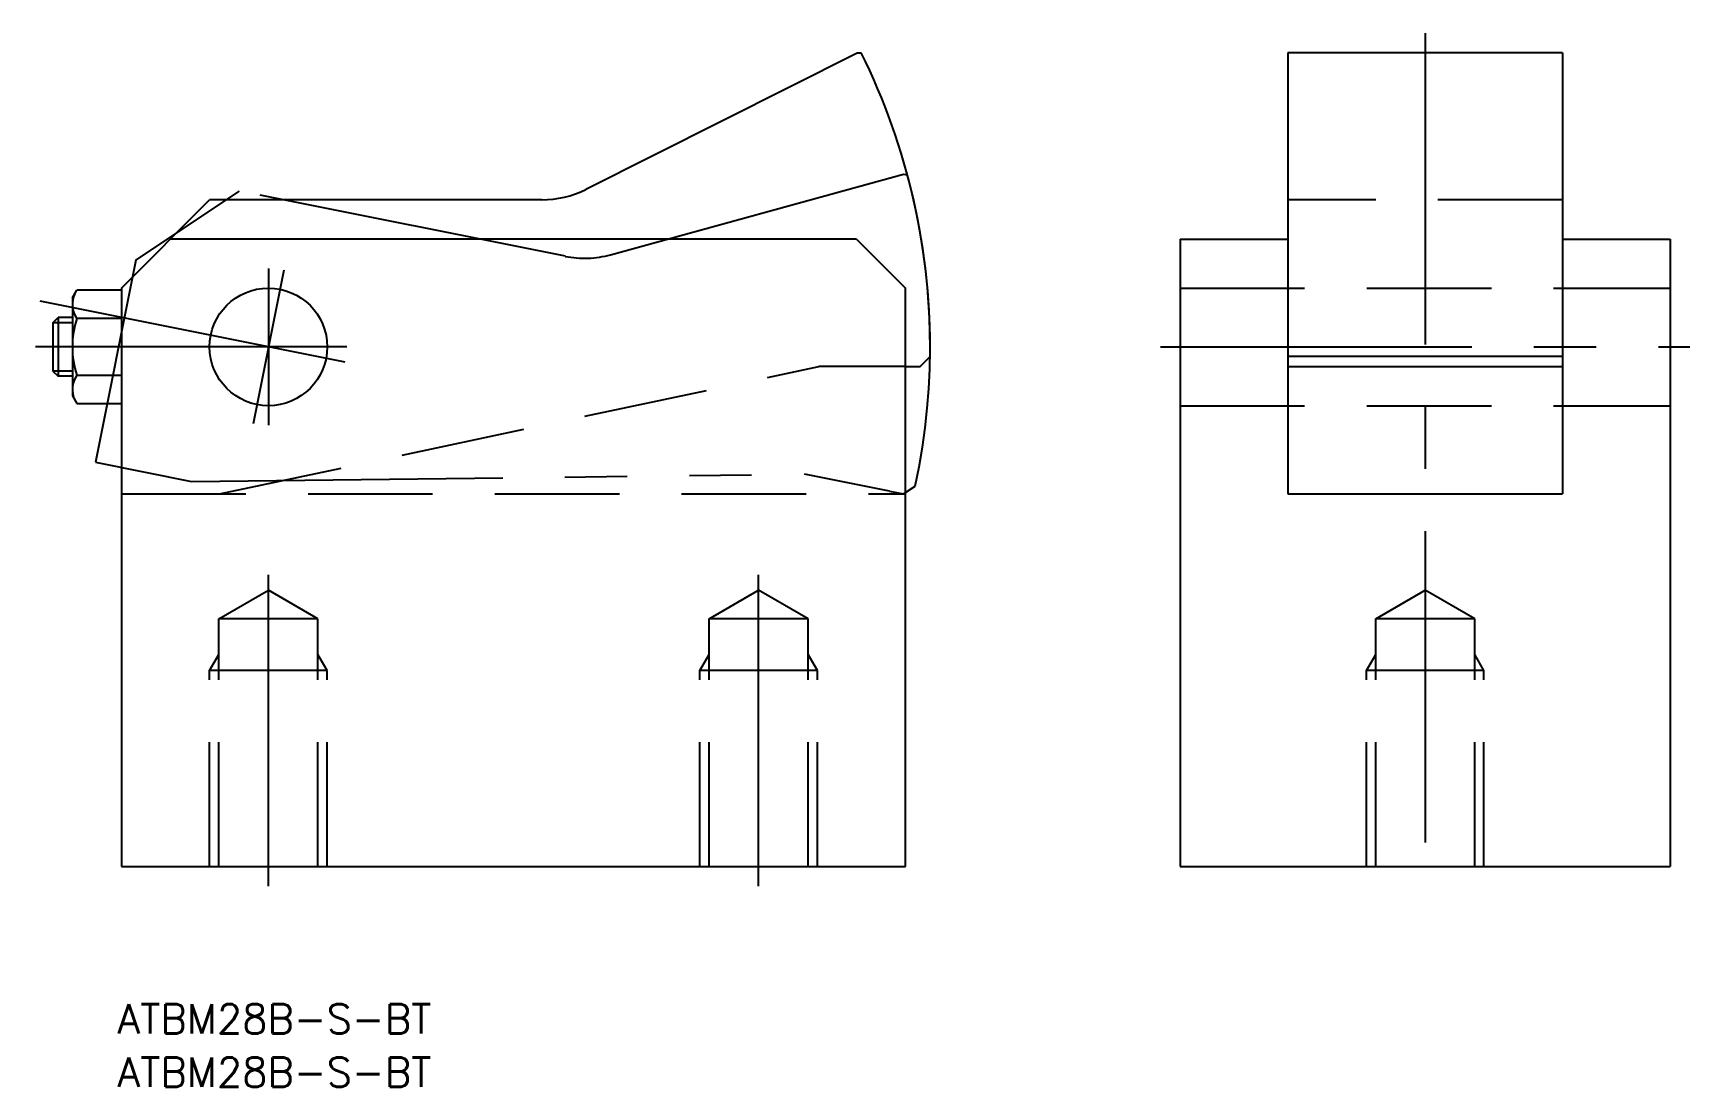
# Model space of a CAD drawing. Extents: x -24 to 145, y -75 to 32.
import ezdxf

# ---------------------------------------------------------------- set-up
doc = ezdxf.new("R2010")
doc.units = 0
for name, pattern in [('CENTER', [50.8, 31.75, -6.35, 6.35, -6.35]), ('DASHED', [19.05, 12.7, -6.35]), ('PHANTOM', [63.5, 31.75, -6.35, 6.35, -6.35, 6.35, -6.35])]:
    doc.linetypes.add(name, pattern=pattern)
doc.layers.get('0').update_dxf_attribs({"linetype": 'CONTINUOUS'})
doc.layers.add('CENTER', color=1, linetype='CENTER')
doc.styles.get("Standard").update_dxf_attribs({"font": 'txt.shx', "height": 3, "bigfont": 'bigfont.shx'})

# ---------------------------------------------------------------- blocks, each defined once
blk = doc.blocks.new('*U4')
at = {"color": 7, "linetype": 'CONTINUOUS'}
blk.add_text('ATBM28B-S-BT', height=3, dxfattribs=at).set_placement((-15.4, -70.03))
blk = doc.blocks.new('*U5')
at = {"color": 7, "linetype": 'CONTINUOUS'}
blk.add_text('ATBM28B-S-BT', height=3, dxfattribs=at).set_placement((-15.4, -75.47))

msp = doc.modelspace()

# ---------------------------------------------------------------- linework, layer by layer
at = {"color": 7, "linetype": 'CONTINUOUS'}
for p, q in [((32.38, 16.07), (60.07, 30)), ((60.07, 30), (60.47, 30)), ((104, 30), (104, -15)), ((132, 30), (104, 30)), ((132, 30), (132, -15)), ((-15, 6), (-6, 15)), ((27.89, 15), (-6, 15)), ((60, 11), (-10, 11)), ((60, 11), (65, 6)), ((93, 11), (93, -53)), ((93, 11), (104, 11)), ((132, 11), (143, 11)), ((143, 11), (143, -53)), ((-20, 5), (-19.55, 5.77)), ((-15, 5.77), (-19.55, 5.77)), ((-15, 6), (-15, -53)), ((65, -53), (65, 6)), ((93, 6), (104, 6)), ((132, 6), (143, 6)), ((-20, 5), (-20, -5)), ((-22, 2.46), (-21.46, 3)), ((-22, 2.46), (-22, -2.46)), ((-21.46, 3), (-21.46, -3)), ((-20, 3), (-21.46, 3)), ((-15, 2.89), (-19.55, 2.89)), ((66.47, -2), (67.49, -0.98)), ((132, -0.98), (104, -0.98)), ((-22, -2.46), (-21.46, -3)), ((-20, -3), (-21.46, -3)), ((-19.55, -2.89), (-15, -2.89)), ((65, -2), (66.47, -2)), ((104, -2), (132, -2)), ((-20, -5), (-19.55, -5.77)), ((-19.55, -5.77), (-15, -5.77)), ((104, -15), (132, -15)), ((-15, -53), (65, -53)), ((93, -53), (143, -53))]:
    msp.add_line(p, q, dxfattribs=at)
at = {"color": 3, "linetype": 'PHANTOM'}
for p, q in [((34.9, 9.4), (64.78, 17.63)), ((64.78, 17.63), (65.18, 17.56)), ((-13.53, 8.83), (-2.94, 15.89)), ((30.29, 9.24), (-2.94, 15.89)), ((-13.53, 8.83), (-17.65, -11.77)), ((1.57, 7.84), (-1.57, -7.84)), ((7.84, -1.57), (-23.53, 4.71)), ((-17.65, -11.77), (-7.85, -13.73)), ((-7.85, -13.73), (54.68, -12.98)), ((63.34, -14.71), (54.68, -12.98)), ((63.34, -14.71), (64.79, -15)), ((64.79, -15), (65.99, -14.2))]:
    msp.add_line(p, q, dxfattribs=at)
at = {"color": 3, "linetype": 'DASHED'}
for p, q in [((132, 15), (104, 15)), ((93, 6), (143, 6)), ((-5, -15), (56.16, -2)), ((65, -2), (56.16, -2)), ((93, -6), (143, -6)), ((-15, -15), (65, -15)), ((-5.05, -27.75), (0, -24.83)), ((5.05, -27.75), (0, -24.83)), ((44.95, -27.75), (50, -24.83)), ((55.05, -27.75), (50, -24.83)), ((112.95, -27.75), (118, -24.83)), ((123.05, -27.75), (118, -24.83)), ((5.05, -27.75), (-5.05, -27.75)), ((-5.05, -53), (-5.05, -27.75)), ((5.05, -53), (5.05, -27.75)), ((55.05, -27.75), (44.95, -27.75)), ((44.95, -53), (44.95, -27.75)), ((55.05, -53), (55.05, -27.75)), ((123.05, -27.75), (112.95, -27.75)), ((112.95, -53), (112.95, -27.75)), ((123.05, -53), (123.05, -27.75)), ((-6, -33), (-5.05, -31.36)), ((6, -33), (5.05, -31.36)), ((44, -33), (44.95, -31.36)), ((56, -33), (55.05, -31.36)), ((112, -33), (112.95, -31.36)), ((124, -33), (123.05, -31.36)), ((6, -33), (-6, -33)), ((-6, -53), (-6, -33)), ((6, -53), (6, -33)), ((56, -33), (44, -33)), ((44, -53), (44, -33)), ((56, -53), (56, -33)), ((124, -33), (112, -33)), ((112, -53), (112, -33)), ((124, -53), (124, -33))]:
    msp.add_line(p, q, dxfattribs=at)
at = {"color": 3, "linetype": 'CONTINUOUS'}
for p, q in [((-20, 2.46), (-22, 2.46)), ((-20, -2.46), (-22, -2.46))]:
    msp.add_line(p, q, dxfattribs=at)
at = {"color": 7, "linetype": 'CONTINUOUS'}
msp.add_circle((0, 0), 6, dxfattribs=at)
for centre, radius, start, end in [((0, 0), 67.5, 359.1703, 26.3878), ((27.89, 25), 10, 270, 296.7129), ((-17.44, 4.33), 2.56, 154.3842, 214.3842), ((-10.45, 0), 9.55, 162.412, 197.588), ((-17.44, -4.33), 2.56, 145.6158, 205.6158)]:
    msp.add_arc(centre, radius, start, end, dxfattribs=at)
at = {"color": 3, "linetype": 'PHANTOM'}
for centre, radius, start, end in [((0, 0), 67.5, 347.8578, 15.0753), ((32.25, 19.04), 10, 258.6875, 285.4003)]:
    msp.add_arc(centre, radius, start, end, dxfattribs=at)
at = {"layer": 'CENTER', "color": 1, "linetype": 'CENTER'}
for p, q in [((118, 32), (118, -55)), ((0, 8), (0, -8)), ((8, 0), (-24, 0)), ((91, 0), (145, 0)), ((0, -55), (0, -22.83)), ((50, -55), (50, -22.83))]:
    msp.add_line(p, q, dxfattribs=at)

# ---------------------------------------------------------------- block references
at = {"color": 7, "linetype": 'CONTINUOUS'}
for name in ['*U4', '*U5']:
    msp.add_blockref(name, (0, 0), dxfattribs=at)

doc.saveas('drawing.dxf')
